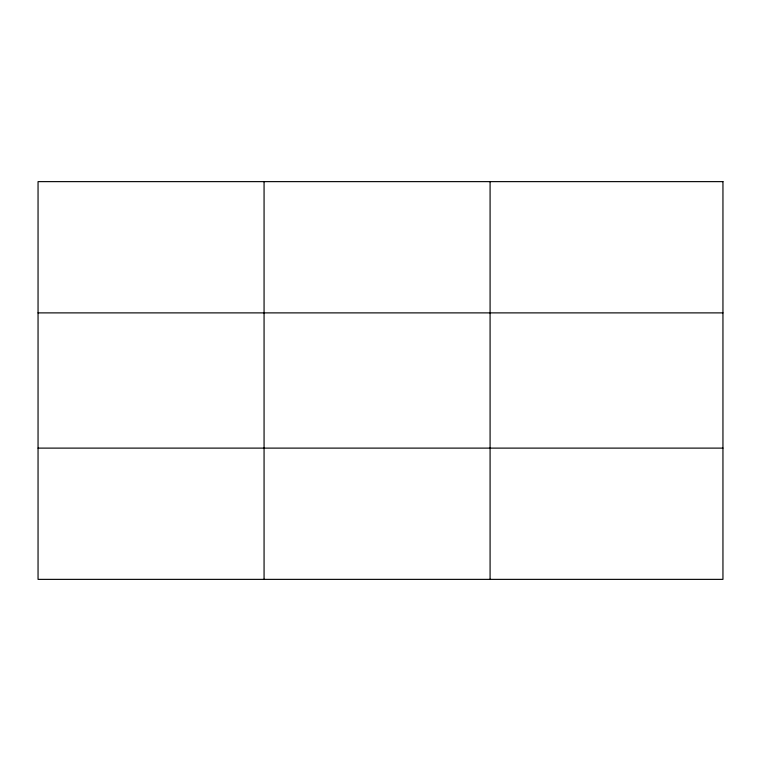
<?xml version="1.0" encoding="UTF-8"?>
<svg xmlns="http://www.w3.org/2000/svg" width="761" height="761" viewBox="0 0 761 761"><rect width="100%" height="100%" fill="white"/><g stroke="black" fill="none" stroke-linecap="round" stroke-linejoin="round"><path stroke-width="1.14" d="M264.067 579.368L264.067 181.632M490.084 579.368L490.084 181.632M38.05 312.885L722.95 312.885M38.05 448.115L722.95 448.115M722.95 181.632L722.95 579.368L38.05 579.368L38.05 181.632L722.95 181.632"/></g></svg>
